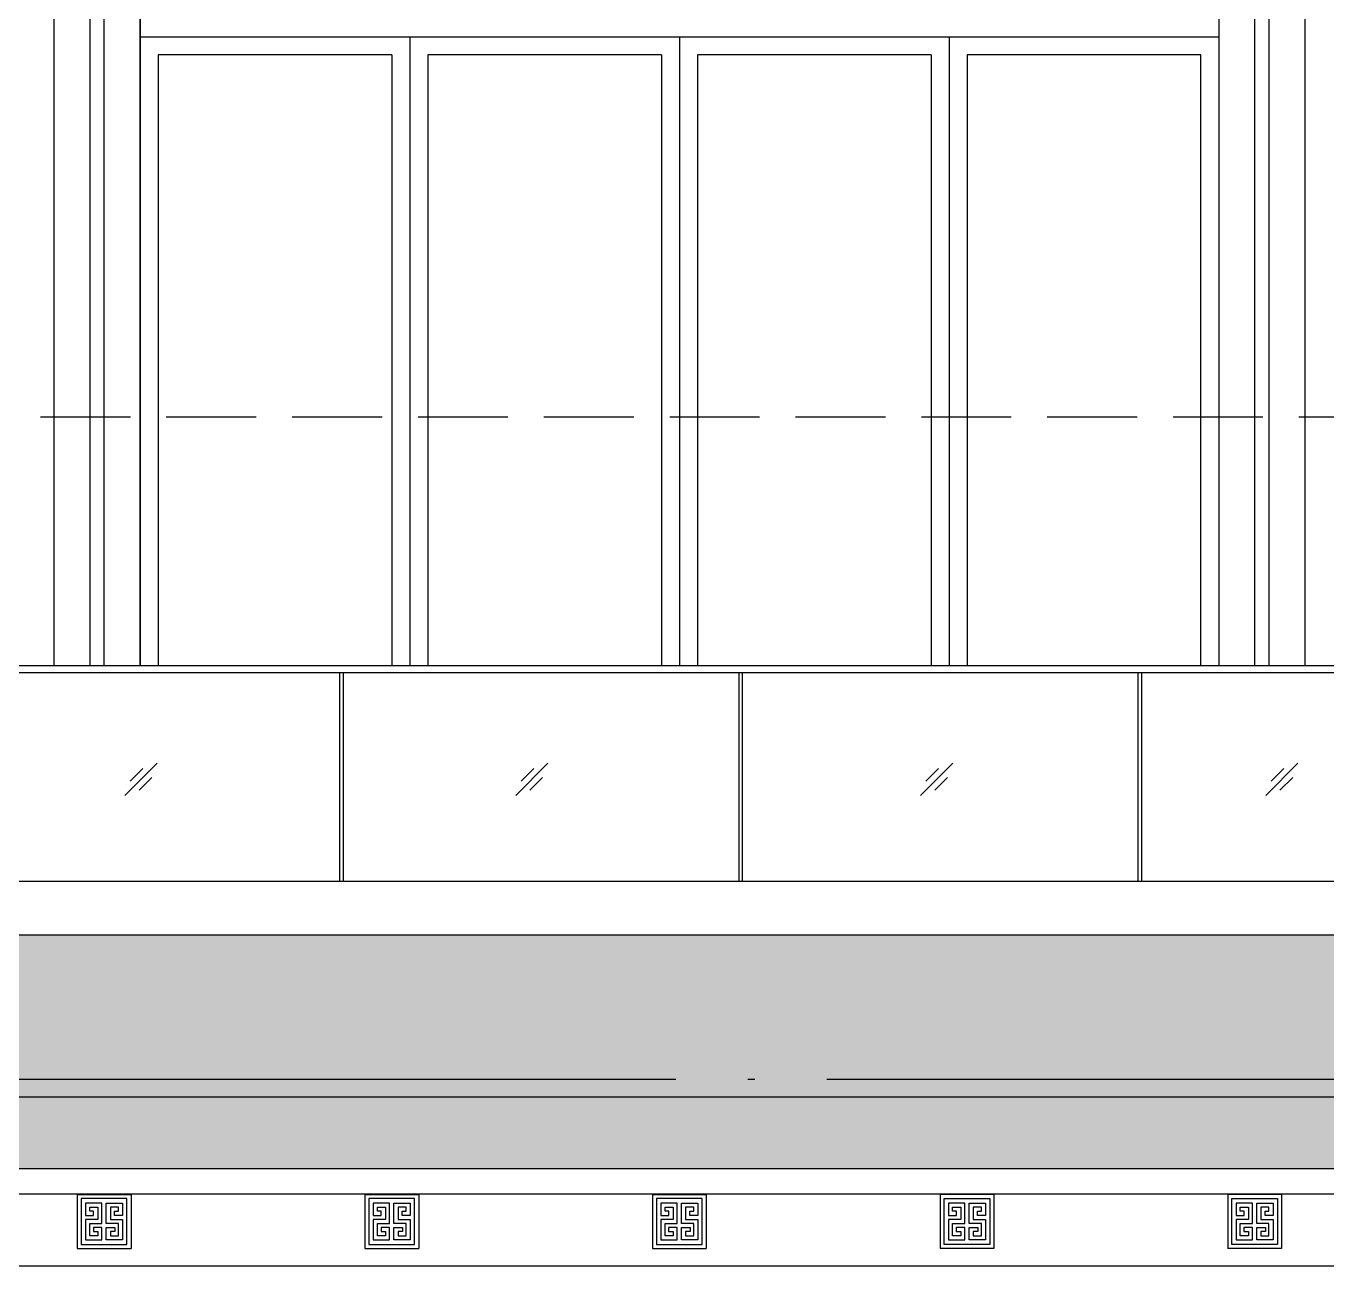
# Model space of a CAD drawing. Extents: x 44111 to 90315, y 4379 to 151689.
# Drawn here: x 61246 to 64865, y 138599 to 142049 of the extents above; entities that cross this region are included whole.
import ezdxf

# ---------------------------------------------------------------- set-up
doc = ezdxf.new("R2010")
doc.units = 0
doc.header["$LTSCALE"] = 1000
doc.header["$MEASUREMENT"] = 0
doc.linetypes.add('DASH', pattern=[0.35, 0.25, -0.1])
doc.linetypes.add('DOTE', pattern=[2.42, 2, -0.2, 0.02, -0.2])
for name, color, linetype in [('A-DOTE', 1, 'DOTE'), ('A-瓦屋面填充', 8, 'Continuous'), ('A-立面外墙材料填充', 8, 'Continuous'), ('A-立面看线', 50, 'Continuous'), ('DIM_ELEV', 3, 'Continuous'), ('J-LM-外墙材料分色', 249, 'Continuous'), ('J-LM-门窗框', 157, 'Continuous'), ('SURFACE', 6, 'Continuous')]:
    doc.layers.add(name, color=color, linetype=linetype)
pattern_1 = [(180, (-591384.08, 755430.08), (-200, -200), [40, -160]), (225, (-591464.08, 755410.08), (-2e-14, -200), [56.56854, -226.27417]), (270, (-591504.08, 755370.08), (200, -200), [200]), (315, (-591544.08, 755410.08), (200, -5e-14), [56.56854, -226.27417]), (206.565051, (-591424.08, 755430.08), (-200, -2e-07), [44.72, -402.493595]), (153.434949, (-591544.08, 755410.08), (-200, 2e-07), [44.72, -402.493595])]

# ---------------------------------------------------------------- blocks, each defined once
blk = doc.blocks.new('IKJJJJJJJ')
at = {"layer": 'A-立面看线'}
blk.add_line((637154.8, -889743.8), (642432.4, -889743.8), dxfattribs=at)
blk = doc.blocks.new('A$C699906CB')
for p, q in [((179.1, 179.1), (0, 0)), ((100.2, 149.7), (29.5, 79)), ((149.7, 100.2), (79, 29.5))]:
    blk.add_line(p, q)
blk = doc.blocks.new('1')
at = {"layer": 'DIM_ELEV', "linetype": 'DASH'}
blk.add_line((650570.7, -614468.3), (657432.8, -614468.3), dxfattribs=at)

msp = doc.modelspace()

# ---------------------------------------------------------------- hatches: boundary and pattern name
at = {"layer": 'A-瓦屋面填充'}
h = msp.add_hatch(dxfattribs=at)
h.set_pattern_fill('弯瓦屋面', color=256, scale=100, angle=180)
h.set_pattern_definition(pattern_1)
h.paths.add_polyline_path([(58686.6, 139519.2), (56153.5, 139519.2), (56153.5, 139404), (55793.5, 139404), (55793.5, 139119.2), (58686.6, 139119.2)])
h.paths.add_polyline_path([(55793.5, 139404), (55553.5, 139404), (55553.5, 139446), (54972.5, 139119.2), (55793.5, 139119.2)])
h.paths.add_polyline_path([(55793.5, 139119.2), (54972.5, 139119.2), (54883.6, 139069.2), (55793.5, 139069.2)])
h.paths.add_polyline_path([(58686.6, 139119.2), (55793.5, 139119.2), (55793.5, 139069.2), (58686.6, 139069.2)])
h.paths.add_polyline_path([(59773.2, 139119.2), (58686.6, 139119.2), (58686.6, 139069.2), (59673.2, 139069.2)])
h.paths.add_polyline_path([(60423.5, 139444.3), (60423.5, 139519.2), (58686.6, 139519.2), (58686.6, 139119.2), (59773.2, 139119.2)])
h.paths.add_polyline_path([(65353.5, 139404.2), (65103.5, 139404.2), (65103.5, 139519.2), (61023.5, 139519.2), (61023.5, 139404.2), (60773.5, 139404.2), (60773.5, 139119.2), (65353.5, 139119.2)])
h.paths.add_polyline_path([(60773.5, 139404.2), (60423.5, 139404.2), (60423.5, 139444.3), (59773.2, 139119.2), (60773.5, 139119.2)])
h.paths.add_polyline_path([(60773.5, 139119.2), (59773.2, 139119.2), (59673.2, 139069.2), (60773.5, 139069.2)])
h.paths.add_polyline_path([(65353.5, 139119.2), (60773.5, 139119.2), (60773.5, 139069.2), (65353.5, 139069.2)])
h.paths.add_polyline_path([(65703.5, 139413.6), (65703.5, 139404.2), (65353.5, 139404.2), (65353.5, 139119.2), (66344.6, 139119.2)])
h.paths.add_polyline_path([(66344.6, 139119.2), (65353.5, 139119.2), (65353.5, 139069.2), (66453.5, 139069.2)])
h.paths.add_polyline_path([(69553.5, 139404), (69193.5, 139404), (69193.5, 139519.2), (65703.5, 139519.2), (65703.5, 139413.6), (66344.6, 139119.2), (69553.5, 139119.2)])
h.paths.add_polyline_path([(69793.5, 139446), (69793.5, 139404), (69553.5, 139404), (69553.5, 139119.2), (70374.5, 139119.2)])
h.paths.add_polyline_path([(69553.5, 139119.2), (66344.6, 139119.2), (66453.5, 139069.2), (69553.5, 139069.2)])
h.paths.add_polyline_path([(70374.5, 139119.2), (69553.5, 139119.2), (69553.5, 139069.2), (70463.4, 139069.2)])
h = msp.add_hatch(dxfattribs=at)
h.set_pattern_fill('弯瓦屋面', color=256, scale=100, angle=180)
h.set_pattern_definition(pattern_1)
h.paths.add_polyline_path([(55793.5, 139069.2), (54883.6, 139069.2), (54883.6, 139069.2), (54883.6, 138869.2), (55033.6, 138869.2), (55793.5, 138869.2)])
h.paths.add_polyline_path([(58686.6, 139069.2), (55793.5, 139069.2), (55793.5, 138869.2), (58686.6, 138869.2)])
h.paths.add_polyline_path([(60773.5, 139069.2), (59673.2, 139069.2), (59673.2, 138869.2), (60773.5, 138869.2)])
h.paths.add_polyline_path([(59673.2, 139069.2), (58686.6, 139069.2), (58686.6, 138869.2), (59673.2, 138869.2)])
h.paths.add_polyline_path([(65353.5, 139069.2), (60773.5, 139069.2), (60773.5, 138869.2), (61408.1, 138869.2), (65353.5, 138869.2)])
at = {"layer": 'J-LM-外墙材料分色'}
h = msp.add_hatch(dxfattribs=at)
h.set_pattern_fill('大理石', color=159, scale=50)
h.set_pattern_definition([(41.9872125, (-591259.077, 755447.22), (299.9999956, 225.0000049), [4.804866, -1004.216925]), (68.1985905, (-591330.505, 755439.72), (149.9999999, 450.0000002), [17.30946, -1194.35262]), (60.945396, (-591334.077, 755431.15), (149.99998994, 225.0000064), [7.35402, -1536.99045]), (90, (-591330.5, 755437.58), (150, -9e-15), [2.142857, -222.85713]), (71.565051, (-591260.505, 755442.936), (3e-07, 225.0000005), [4.51754, -469.824105]), (171.469234, (-591260.505, 755442.936), (-149.9999995, 1.4e-06), [7.222767, -1509.5583]), (79.215702, (-591270.505, 755429.007), (150.00000075, 900.0000004), [15.269685, -1588.04715]), (62.1329961, (-591383.3624, 755497.5784), (599.99999271, 1125.0000044), [35.147284, -7345.78245]), (0, (-591381.2, 755530.57), (0, 225), [0, -150]), (64.9831065, (-591284.077, 755571.507), (300.00000076, 674.99999954), [23.647065, -2459.2947]), (81.4391104, (-591226.2196, 755482.5784), (299.999999483, 2024.99998723), [33.588522, -7020.0009]), (82.8749836, (-591309.077, 755502.936), (149.99999099, 1125.00000113), [17.276266, -3610.7397]), (76.75948, (-591324.077, 755455.793), (150.00000146, 674.99999948), [37.42339, -3892.0326]), (0, (-591347.46, 755455.9), (0, 225), [0, -150]), (0, (-591345.05, 755453.5), (0, 225), [0, -150]), (0, (-591328.18, 755465.54), (0, 225), [0, -150]), (0, (-591333, 755492.03), (0, 225), [0, -150]), (59.0362434, (-591315.505, 755492.221), (149.99998805, 225.00000645), [12.494896, -2611.4334]), (0, (-591309.1, 755502.52), (0, 225), [0, -150]), (0, (-591328.18, 755494.44), (0, 225), [0, -150]), (0, (-591320.95, 755508.9), (0, 225), [0, -150]), (0, (-591328.18, 755487.21), (0, 225), [0, -150]), (50.194429, (-591241.22, 755471.864), (150.0000001, 225.0000001), [5.57875, -1165.9587]), (90, (-591241.22, 755465.44), (150, -9e-15), [6.42857, -218.57142]), (43.6677801, (-591249.077, 755457.936), (450.00000034, 449.99999912), [10.862076, -2270.1738]), (90, (-591249.08, 755455.8), (150, -9e-15), [2.142857, -222.85713]), (39.805571, (-591255.505, 755450.436), (299.99999284, 225.00000885), [8.368125, -1748.93805]), (0, (-591277.57, 755465.54), (0, 225), [0, -150]), (0, (-591240.9, 755472.33), (0, 225), [0, -150]), (0, (-591240.9, 755472.33), (0, 225), [0, -150]), (29.3577535, (-591237.648, 755476.15), (449.9999991, 225.0000013), [13.112542, -1363.704435]), (0, (-591241.41, 755487.21), (0, 225), [0, -150]), (146.309932, (-591284.077, 755571.507), (-300.00000184, 224.9999961), [15.452362, -1607.0457]), (8.1301023, (-591300.505, 755541.507), (1499.99998944, 224.99999867), [15.152287, -3166.8282]), (47.8624052, (-591334.077, 755537.221), (600.000000265, 674.999999374), [20.22829, -4227.71235]), (14.6208739, (-591366.934, 755528.65), (899.99999752, 225.00000939), [33.956755, -3531.5025]), (0, (-591354.7, 755542.6), (0, 225), [0, -150]), (18.4349488, (-591306.934, 755520.078), (600.00000006, 224.9999993), [6.77631, -1416.248625]), (16.699244, (-591300.505, 755522.22), (149.999997, 1.24e-05), [3.72868, -779.294295]), (101.093723, (-591296.934, 755523.293), (-300.00000262, 1574.99998526), [18.561123, -3879.2748]), (0, (-591316.13, 755532.98), (0, 225), [0, -150]), (0, (-591300.58, 755541.93), (0, 225), [0, -150]), (0, (-591320.95, 755516.12), (0, 225), [0, -150]), (0, (-591340.23, 755564.29), (0, 225), [0, -150]), (0, (-591347.46, 755554.65), (0, 225), [0, -150]), (44.1449026, (-591309.077, 755568.293), (450.00000077, 449.99999998), [16.92194, -3536.6853]), (54.5829447, (-591320.505, 755552.221), (150.00000042, 224.99999911), [19.720626, -4121.6106]), (0, (-591308.87, 755568.44), (0, 225), [0, -150]), (0, (-591330.6, 755557.06), (0, 225), [0, -150]), (0, (-591308.87, 755568.44), (0, 225), [0, -150]), (0, (-591320.48, 755551.87), (0, 225), [0, -150]), (75.0685828, (-591285.505, 755543.65), (150, 675.0000002), [5.544348, -1158.76875]), (90, (-591284.08, 755549), (150, -9e-15), [22.5, -202.5]), (50.194429, (-591257.648, 755643.293), (150.0000001, 225.0000001), [5.57875, -1165.9587]), (0, (-591299.26, 755595.6), (0, 225), [0, -150]), (0, (-591294.44, 755593.2), (0, 225), [0, -150]), (0, (-591313.72, 755598), (0, 225), [0, -150]), (0, (-591289.62, 755624.5), (0, 225), [0, -150]), (53.1301023, (-591274.077, 755611.15), (150.00000021, 224.99999986), [10.714286, -2239.28565]), (90, (-591274.08, 755592.94), (150, -9e-15), [18.214285, -206.78571]), (0, (-591274.05, 755593.3), (0, 225), [0, -150]), (23.1985905, (-591262.648, 755641.15), (450.0000003, 225.0000001), [5.43984, -1136.926125]), (66.037511, (-591264.077, 755637.936), (150, 449.9999997), [3.51745, -735.14688]), (66.037511, (-591265.505, 755634.72), (150, 449.9999997), [3.51745, -735.14688]), (81.8698976, (-591267.648, 755619.721), (150.00000065, 1125.00000011), [15.152287, -3166.8282]), (90, (-591254.08, 755647.58), (150, -9e-15), [5.357144, -219.642855]), (0, (-591270.55, 755655.08), (0, 225), [0, -150])])
h.paths.add_polyline_path([(69553.5, 139069.2), (66548.7, 139069.2), (66548.7, 138869.2), (69553.5, 138869.2)])
h.paths.add_polyline_path([(66548.7, 139069.2), (66453.8, 139069.2), (66453.8, 138869.2), (66548.7, 138869.2)])
h.paths.add_polyline_path([(70463.4, 139069.2), (69553.5, 139069.2), (69553.5, 138869.2), (70313.4, 138869.2), (70313.4, 138869.2), (70463.4, 138869.2)])
h.paths.add_polyline_path([(66453.5, 139069.2), (60773.5, 139069.2), (60773.5, 138869.2), (61408.1, 138869.2), (66453.5, 138869.2), (66453.5, 139069.2)])

# ---------------------------------------------------------------- linework, layer by layer
for p, q in [((61563.5, 142004.2), (61563.5, 142425.6)), ((61563.5, 140269.2), (61563.5, 142004.2)), ((64563.5, 142004.2), (64563.5, 140269.2))]:
    msp.add_line(p, q)
at = {"layer": 'A-DOTE'}
msp.add_line((53793.5, 139119.2), (77553.5, 139119.2), dxfattribs=at)
at = {"layer": 'A-立面外墙材料填充'}
for p, q in [((61388.5, 138797.9), (61388.5, 138647.9)), ((61388.5, 138797.9), (61538.5, 138797.9)), ((61538.5, 138797.9), (61538.5, 138647.9)), ((62188.5, 138797.9), (62188.5, 138647.9)), ((62188.5, 138797.9), (62338.5, 138797.9)), ((62338.5, 138797.9), (62338.5, 138647.9)), ((62988.5, 138797.9), (62988.5, 138647.9)), ((62988.5, 138797.9), (63138.5, 138797.9)), ((63138.5, 138797.9), (63138.5, 138647.9)), ((63788.5, 138797.9), (63788.5, 138647.9)), ((63938.5, 138797.9), (63788.5, 138797.9)), ((63938.5, 138797.9), (63938.5, 138647.9)), ((64588.5, 138797.9), (64588.5, 138647.9)), ((64738.5, 138797.9), (64588.5, 138797.9)), ((64738.5, 138797.9), (64738.5, 138647.9)), ((61399.7, 138786.7), (61399.7, 138659.2)), ((61527.2, 138786.7), (61399.7, 138786.7)), ((61457.7, 138774.1), (61412.1, 138774.1)), ((61412.1, 138774.1), (61412.1, 138740)), ((61423.6, 138751.9), (61423.6, 138762.8)), ((61423.6, 138762.8), (61446.4, 138762.8)), ((61446.4, 138762.8), (61446.4, 138728.7)), ((61457.7, 138717.2), (61457.7, 138774.1)), ((61469.7, 138774.1), (61515.2, 138774.1)), ((61469.7, 138717.2), (61469.7, 138774.1)), ((61481, 138762.8), (61481, 138728.7)), ((61503.7, 138762.8), (61481, 138762.8)), ((61503.7, 138751.9), (61503.7, 138762.8)), ((61515.2, 138774.1), (61515.2, 138740)), ((61527.2, 138659.2), (61527.2, 138786.7)), ((62199.7, 138786.7), (62199.7, 138659.2)), ((62327.2, 138786.7), (62199.7, 138786.7)), ((62257.7, 138774.1), (62212.1, 138774.1)), ((62212.1, 138774.1), (62212.1, 138740)), ((62223.6, 138751.9), (62223.6, 138762.8)), ((62223.6, 138762.8), (62246.4, 138762.8)), ((62246.4, 138762.8), (62246.4, 138728.7)), ((62257.7, 138717.2), (62257.7, 138774.1)), ((62269.7, 138774.1), (62315.2, 138774.1)), ((62269.7, 138717.2), (62269.7, 138774.1)), ((62281, 138762.8), (62281, 138728.7)), ((62303.7, 138762.8), (62281, 138762.8)), ((62303.7, 138751.9), (62303.7, 138762.8)), ((62315.2, 138774.1), (62315.2, 138740)), ((62327.2, 138659.2), (62327.2, 138786.7)), ((62999.7, 138786.7), (62999.7, 138659.2)), ((63127.2, 138786.7), (62999.7, 138786.7)), ((63057.7, 138774.1), (63012.1, 138774.1)), ((63012.1, 138774.1), (63012.1, 138740)), ((63023.6, 138751.9), (63023.6, 138762.8)), ((63023.6, 138762.8), (63046.4, 138762.8)), ((63046.4, 138762.8), (63046.4, 138728.7)), ((63057.7, 138717.2), (63057.7, 138774.1)), ((63069.7, 138774.1), (63115.2, 138774.1)), ((63069.7, 138717.2), (63069.7, 138774.1)), ((63081, 138762.8), (63081, 138728.7)), ((63103.7, 138762.8), (63081, 138762.8)), ((63103.7, 138751.9), (63103.7, 138762.8)), ((63115.2, 138774.1), (63115.2, 138740)), ((63127.2, 138659.2), (63127.2, 138786.7)), ((63799.7, 138786.7), (63927.2, 138786.7)), ((63799.7, 138659.2), (63799.7, 138786.7)), ((63811.7, 138774.1), (63811.7, 138740)), ((63857.3, 138774.1), (63811.7, 138774.1)), ((63823.3, 138751.9), (63823.3, 138762.8)), ((63823.3, 138762.8), (63846, 138762.8)), ((63846, 138762.8), (63846, 138728.7)), ((63857.3, 138717.2), (63857.3, 138774.1)), ((63869.3, 138774.1), (63914.9, 138774.1)), ((63869.3, 138717.2), (63869.3, 138774.1)), ((63903.4, 138762.8), (63880.6, 138762.8)), ((63880.6, 138762.8), (63880.6, 138728.7)), ((63903.4, 138751.9), (63903.4, 138762.8)), ((63914.9, 138774.1), (63914.9, 138740)), ((63927.2, 138786.7), (63927.2, 138659.2)), ((64599.7, 138786.7), (64727.2, 138786.7)), ((64599.7, 138659.2), (64599.7, 138786.7)), ((64611.7, 138774.1), (64611.7, 138740)), ((64657.3, 138774.1), (64611.7, 138774.1)), ((64623.3, 138751.9), (64623.3, 138762.8)), ((64623.3, 138762.8), (64646, 138762.8)), ((64646, 138762.8), (64646, 138728.7)), ((64657.3, 138717.2), (64657.3, 138774.1)), ((64669.3, 138774.1), (64714.9, 138774.1)), ((64669.3, 138717.2), (64669.3, 138774.1)), ((64703.4, 138762.8), (64680.6, 138762.8)), ((64680.6, 138762.8), (64680.6, 138728.7)), ((64703.4, 138751.9), (64703.4, 138762.8)), ((64714.9, 138774.1), (64714.9, 138740)), ((64727.2, 138786.7), (64727.2, 138659.2)), ((61412.1, 138740), (61434.4, 138740)), ((61412.1, 138728.7), (61412.1, 138671.9)), ((61446.4, 138728.7), (61412.1, 138728.7)), ((61434.4, 138751.9), (61423.6, 138751.9)), ((61434.4, 138740), (61434.4, 138751.9)), ((61481, 138728.7), (61515.2, 138728.7)), ((61492.9, 138751.9), (61503.7, 138751.9)), ((61492.9, 138740), (61492.9, 138751.9)), ((61515.2, 138740), (61492.9, 138740)), ((61515.2, 138728.7), (61515.2, 138671.9)), ((62212.1, 138740), (62234.4, 138740)), ((62212.1, 138728.7), (62212.1, 138671.9)), ((62246.4, 138728.7), (62212.1, 138728.7)), ((62234.4, 138751.9), (62223.6, 138751.9)), ((62234.4, 138740), (62234.4, 138751.9)), ((62281, 138728.7), (62315.2, 138728.7)), ((62292.9, 138751.9), (62303.7, 138751.9)), ((62292.9, 138740), (62292.9, 138751.9)), ((62315.2, 138740), (62292.9, 138740)), ((62315.2, 138728.7), (62315.2, 138671.9)), ((63012.1, 138740), (63034.4, 138740)), ((63012.1, 138728.7), (63012.1, 138671.9)), ((63046.4, 138728.7), (63012.1, 138728.7)), ((63034.4, 138751.9), (63023.6, 138751.9)), ((63034.4, 138740), (63034.4, 138751.9)), ((63081, 138728.7), (63115.2, 138728.7)), ((63092.9, 138751.9), (63103.7, 138751.9)), ((63092.9, 138740), (63092.9, 138751.9)), ((63115.2, 138740), (63092.9, 138740)), ((63115.2, 138728.7), (63115.2, 138671.9)), ((63811.7, 138740), (63834.1, 138740)), ((63811.7, 138728.7), (63811.7, 138671.9)), ((63846, 138728.7), (63811.7, 138728.7)), ((63834.1, 138751.9), (63823.3, 138751.9)), ((63834.1, 138740), (63834.1, 138751.9)), ((63880.6, 138728.7), (63914.9, 138728.7)), ((63892.6, 138751.9), (63903.4, 138751.9)), ((63892.6, 138740), (63892.6, 138751.9)), ((63914.9, 138740), (63892.6, 138740)), ((63914.9, 138728.7), (63914.9, 138671.9)), ((64611.7, 138740), (64634.1, 138740)), ((64611.7, 138728.7), (64611.7, 138671.9)), ((64646, 138728.7), (64611.7, 138728.7)), ((64634.1, 138751.9), (64623.3, 138751.9)), ((64634.1, 138740), (64634.1, 138751.9)), ((64680.6, 138728.7), (64714.9, 138728.7)), ((64692.6, 138751.9), (64703.4, 138751.9)), ((64692.6, 138740), (64692.6, 138751.9)), ((64714.9, 138740), (64692.6, 138740)), ((64714.9, 138728.7), (64714.9, 138671.9)), ((61423.6, 138683.2), (61423.6, 138717.2)), ((61423.6, 138717.2), (61457.7, 138717.2)), ((61433.7, 138706), (61433.7, 138694.7)), ((61457.7, 138706), (61433.7, 138706)), ((61433.7, 138694.7), (61446.4, 138694.7)), ((61446.4, 138694.7), (61446.4, 138683.2)), ((61457.7, 138671.9), (61457.7, 138706)), ((61503.7, 138717.2), (61469.7, 138717.2)), ((61469.7, 138706), (61493.6, 138706)), ((61469.7, 138671.9), (61469.7, 138706)), ((61481, 138694.7), (61481, 138683.2)), ((61493.6, 138694.7), (61481, 138694.7)), ((61493.6, 138706), (61493.6, 138694.7)), ((61503.7, 138683.2), (61503.7, 138717.2)), ((62223.6, 138683.2), (62223.6, 138717.2)), ((62223.6, 138717.2), (62257.7, 138717.2)), ((62233.7, 138706), (62233.7, 138694.7)), ((62257.7, 138706), (62233.7, 138706)), ((62233.7, 138694.7), (62246.4, 138694.7)), ((62246.4, 138694.7), (62246.4, 138683.2)), ((62257.7, 138671.9), (62257.7, 138706)), ((62303.7, 138717.2), (62269.7, 138717.2)), ((62269.7, 138706), (62293.6, 138706)), ((62269.7, 138671.9), (62269.7, 138706)), ((62281, 138694.7), (62281, 138683.2)), ((62293.6, 138694.7), (62281, 138694.7)), ((62293.6, 138706), (62293.6, 138694.7)), ((62303.7, 138683.2), (62303.7, 138717.2)), ((63023.6, 138683.2), (63023.6, 138717.2)), ((63023.6, 138717.2), (63057.7, 138717.2)), ((63033.7, 138706), (63033.7, 138694.7)), ((63057.7, 138706), (63033.7, 138706)), ((63033.7, 138694.7), (63046.4, 138694.7)), ((63046.4, 138694.7), (63046.4, 138683.2)), ((63057.7, 138671.9), (63057.7, 138706)), ((63103.7, 138717.2), (63069.7, 138717.2)), ((63069.7, 138706), (63093.6, 138706)), ((63069.7, 138671.9), (63069.7, 138706)), ((63081, 138694.7), (63081, 138683.2)), ((63093.6, 138694.7), (63081, 138694.7)), ((63093.6, 138706), (63093.6, 138694.7)), ((63103.7, 138683.2), (63103.7, 138717.2)), ((63823.3, 138717.2), (63857.3, 138717.2)), ((63823.3, 138683.2), (63823.3, 138717.2)), ((63833.3, 138706), (63833.3, 138694.7)), ((63857.3, 138706), (63833.3, 138706)), ((63833.3, 138694.7), (63846, 138694.7)), ((63846, 138694.7), (63846, 138683.2)), ((63857.3, 138671.9), (63857.3, 138706)), ((63903.4, 138717.2), (63869.3, 138717.2)), ((63869.3, 138671.9), (63869.3, 138706)), ((63869.3, 138706), (63893.3, 138706)), ((63893.3, 138694.7), (63880.6, 138694.7)), ((63880.6, 138694.7), (63880.6, 138683.2)), ((63893.3, 138706), (63893.3, 138694.7)), ((63903.4, 138683.2), (63903.4, 138717.2)), ((64623.3, 138717.2), (64657.3, 138717.2)), ((64623.3, 138683.2), (64623.3, 138717.2)), ((64633.3, 138706), (64633.3, 138694.7)), ((64657.3, 138706), (64633.3, 138706)), ((64633.3, 138694.7), (64646, 138694.7)), ((64646, 138694.7), (64646, 138683.2)), ((64657.3, 138671.9), (64657.3, 138706)), ((64703.4, 138717.2), (64669.3, 138717.2)), ((64669.3, 138671.9), (64669.3, 138706)), ((64669.3, 138706), (64693.3, 138706)), ((64693.3, 138694.7), (64680.6, 138694.7)), ((64680.6, 138694.7), (64680.6, 138683.2)), ((64693.3, 138706), (64693.3, 138694.7)), ((64703.4, 138683.2), (64703.4, 138717.2)), ((61399.7, 138659.2), (61527.2, 138659.2)), ((61412.1, 138671.9), (61457.7, 138671.9)), ((61446.4, 138683.2), (61423.6, 138683.2)), ((61515.2, 138671.9), (61469.7, 138671.9)), ((61481, 138683.2), (61503.7, 138683.2)), ((62199.7, 138659.2), (62327.2, 138659.2)), ((62212.1, 138671.9), (62257.7, 138671.9)), ((62246.4, 138683.2), (62223.6, 138683.2)), ((62315.2, 138671.9), (62269.7, 138671.9)), ((62281, 138683.2), (62303.7, 138683.2)), ((62999.7, 138659.2), (63127.2, 138659.2)), ((63012.1, 138671.9), (63057.7, 138671.9)), ((63046.4, 138683.2), (63023.6, 138683.2)), ((63115.2, 138671.9), (63069.7, 138671.9)), ((63081, 138683.2), (63103.7, 138683.2)), ((63927.2, 138659.2), (63799.7, 138659.2)), ((63811.7, 138671.9), (63857.3, 138671.9)), ((63846, 138683.2), (63823.3, 138683.2)), ((63914.9, 138671.9), (63869.3, 138671.9)), ((63880.6, 138683.2), (63903.4, 138683.2)), ((64727.2, 138659.2), (64599.7, 138659.2)), ((64611.7, 138671.9), (64657.3, 138671.9)), ((64646, 138683.2), (64623.3, 138683.2)), ((64714.9, 138671.9), (64669.3, 138671.9)), ((64680.6, 138683.2), (64703.4, 138683.2)), ((61388.5, 138647.9), (61538.5, 138647.9)), ((62188.5, 138647.9), (62338.5, 138647.9)), ((62988.5, 138647.9), (63138.5, 138647.9)), ((63938.5, 138647.9), (63788.5, 138647.9)), ((64738.5, 138647.9), (64588.5, 138647.9))]:
    msp.add_line(p, q, dxfattribs=at)
at = {"layer": 'A-立面看线'}
for p, q in [((61323.5, 143119.2), (61323.5, 140269.2)), ((61563.5, 143119.2), (61563.5, 140269.2)), ((61563.5, 143119.2), (61563.5, 140269.2)), ((64563.5, 143119.2), (64563.5, 140269.2)), ((64803.5, 143119.2), (64803.5, 140269.2)), ((61423.5, 142519.2), (61423.5, 140269.2)), ((61463.5, 140269.2), (61463.5, 142519.2)), ((64663.5, 142519.2), (64663.5, 140269.2)), ((64703.5, 140269.2), (64703.5, 142519.2)), ((61563.5, 142019.2), (64563.5, 142019.2)), ((65103.5, 139669.2), (61023.5, 139669.2)), ((65103.5, 139519.2), (61023.5, 139519.2)), ((66453.5, 139069.2), (59673.2, 139069.2)), ((61408.1, 138869.2), (59673.2, 138869.2)), ((66453.8, 138869.2), (59776.2, 138869.2)), ((66303.5, 138799.2), (59823.2, 138799.2))]:
    msp.add_line(p, q, dxfattribs=at)
at = {"layer": 'J-LM-门窗框'}
for p, q in [((62313.5, 142019.2), (62313.5, 140269.2)), ((63063.5, 142019.2), (63063.5, 140269.2)), ((63813.5, 142019.2), (63813.5, 140269.2)), ((62263.5, 141969.2), (61613.5, 141969.2)), ((61613.5, 141969.2), (61613.5, 140269.2)), ((62263.5, 141969.2), (62263.5, 140269.2)), ((63013.5, 141969.2), (62363.5, 141969.2)), ((62363.5, 141969.2), (62363.5, 140269.2)), ((63013.5, 141969.2), (63013.5, 140269.2)), ((63763.5, 141969.2), (63113.5, 141969.2)), ((63113.5, 141969.2), (63113.5, 140269.2)), ((63763.5, 141969.2), (63763.5, 140269.2)), ((64513.5, 141969.2), (63863.5, 141969.2)), ((63863.5, 141969.2), (63863.5, 140269.2)), ((64513.5, 140269.2), (64513.5, 141969.2)), ((65103.5, 140269.2), (61023.5, 140269.2)), ((65103.5, 140249.2), (61023.5, 140249.2)), ((62118.5, 140249.2), (62118.5, 139669.2)), ((62128.5, 140249.2), (62128.5, 139669.2)), ((63228.5, 140249.2), (63228.5, 139669.2)), ((63228.5, 140249.2), (63228.5, 139669.2)), ((63238.5, 140249.2), (63238.5, 139669.2)), ((63238.5, 140249.2), (63238.5, 139669.2)), ((64338.5, 140249.2), (64338.5, 139669.2)), ((64338.5, 140249.2), (64338.5, 139669.2)), ((64348.5, 140249.2), (64348.5, 139669.2)), ((64348.5, 140249.2), (64348.5, 139669.2))]:
    msp.add_line(p, q, dxfattribs=at)

# ---------------------------------------------------------------- block references
at = {"layer": 'DIM_ELEV'}
msp.add_blockref('1', (-591384.1, 755430.1), dxfattribs=at)
at = {"layer": 'J-LM-门窗框', "xscale": 0.5, "yscale": 0.5, "zscale": 0.5}
for p in [(61521.4, 139908.6), (62608.4, 139908.6), (63734.1, 139908.6), (64694.4, 139908.6)]:
    msp.add_blockref('A$C699906CB', p, dxfattribs=at)
at = {"layer": 'SURFACE'}
msp.add_blockref('IKJJJJJJJ', (-576781.6, 1028343), dxfattribs=at)

doc.saveas('drawing.dxf')
